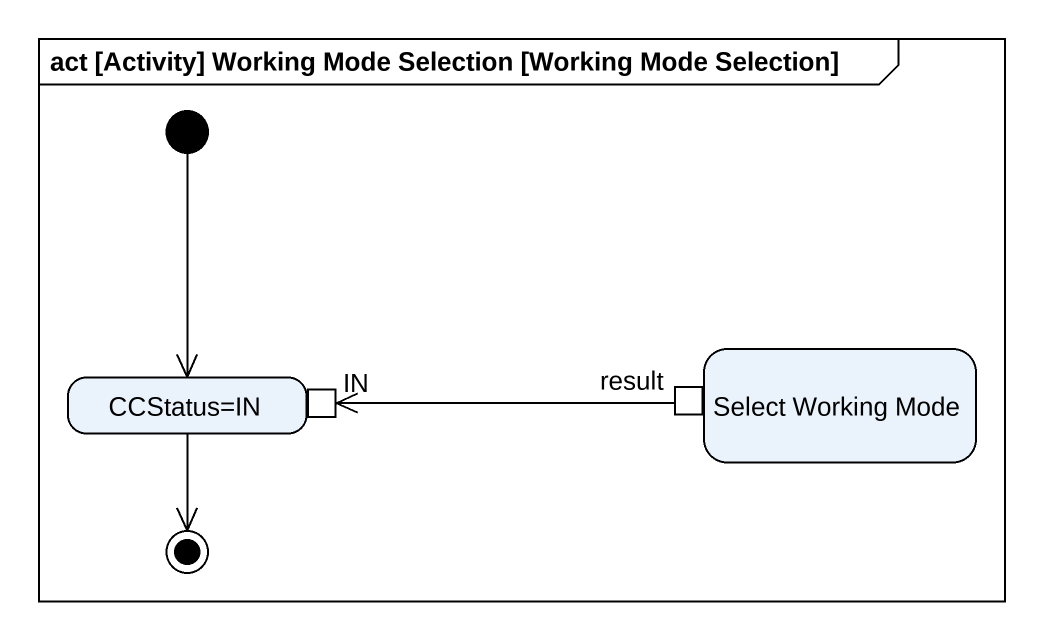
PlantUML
@startuml
mainframe act [Activity] Working Mode Selection [Working Mode Selection]
hide empty description
state "CCStatus=IN" as CCStatus_IN {
  state IN <<inputPin>>
}
state "Select Working Mode" as Select_Working_Mode {
  state result <<outputPin>>
}
[*] --> CCStatus_IN
result -left-> IN
CCStatus_IN --> [*]
@enduml
